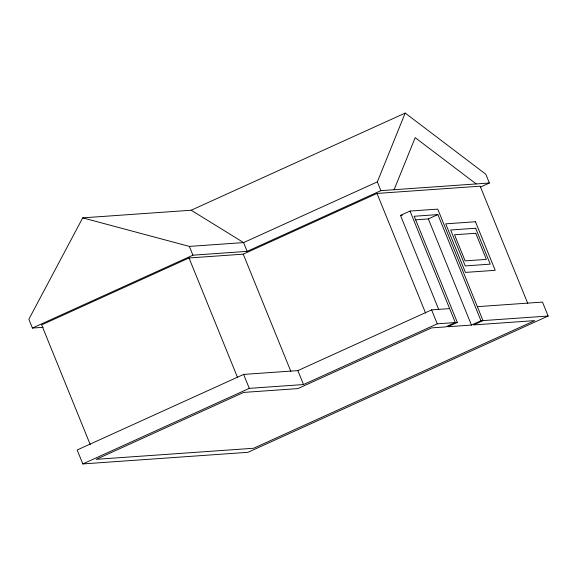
<?xml version="1.0" encoding="UTF-8"?>
<svg xmlns="http://www.w3.org/2000/svg" width="577" height="577" viewBox="0 0 577 577"><rect width="100%" height="100%" fill="white"/><g stroke="black" fill="none" stroke-linecap="round" stroke-linejoin="round"><path stroke-width="0.87" d="M43.203 327.289L32.413 328.053L28.85 319.276L82.713 217.861L189.357 246.408L243.588 242.592L377.344 181.87L405.191 113.07L485.812 174.24L489.375 183.01L480.36 187.107M394.098 189.718L415.173 137.651L476.191 183.94M82.713 217.861L191.189 210.23L405.191 113.07M32.413 328.053L192.92 255.185L247.151 251.363L380.907 190.641L489.375 183.01M527.739 303.358L480.158 186.176L377.005 193.432L243.249 254.154L189.018 257.977L41.631 324.887L90.228 444.557M438.744 309.611L400.481 215.387L410.016 211.059L437.734 209.112L483.007 320.603L473.472 324.93L534.749 320.624L253.613 448.257L96.229 459.328L243.609 392.418L297.847 388.602L431.596 327.88L445.754 326.885L455.289 322.55L410.016 211.059M415.195 219.851L428.343 218.921L437.878 214.594L480.98 320.747L548.15 316.023L542.488 302.081L477.345 306.668M449.627 308.616L431.603 309.885L297.855 370.607L243.617 374.423L77.167 449.988L82.821 463.93L247.944 452.31L548.15 316.023M82.821 463.93L249.278 388.364L303.516 384.542L437.265 323.82L457.316 322.413L414.207 216.26L437.878 214.594M457.316 322.413L447.781 326.741L471.445 325.075L480.98 320.747M400.481 215.387L402.27 215.264M191.189 210.23L243.588 242.592L247.151 251.363M428.343 218.921L471.445 325.075M431.603 309.885L437.265 323.82M377.344 181.87L380.907 190.641M377.005 193.432L425.602 313.109M297.855 370.607L303.516 384.542M243.249 254.154L290.837 371.343M243.617 374.423L249.278 388.364M189.357 246.408L192.92 255.185M189.018 257.977L237.609 377.647M475.47 221.748L445.711 223.84L465.43 272.409L495.189 270.317L475.47 221.748M475.643 228.24L450.673 229.999L465.257 265.918L490.226 264.158L475.643 228.24M475.773 233.274L454.517 234.767L465.12 260.883L486.375 259.383L475.773 233.274"/></g></svg>
